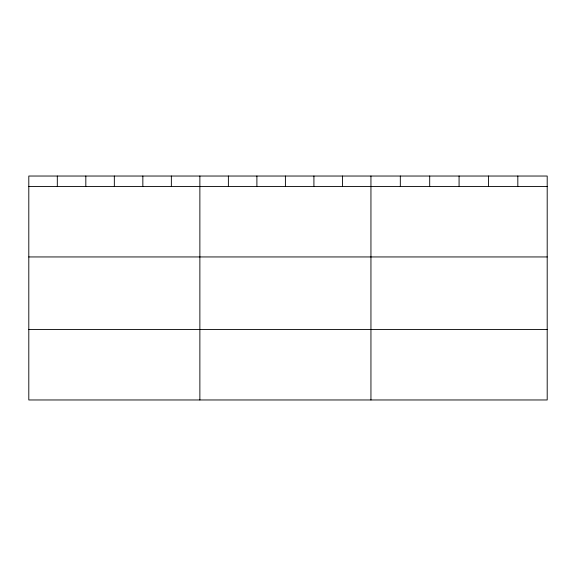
<?xml version="1.0" encoding="UTF-8"?>
<svg xmlns="http://www.w3.org/2000/svg" width="576" height="576" viewBox="0 0 576 576"><rect width="100%" height="100%" fill="white"/><g stroke="black" fill="none" stroke-linecap="round" stroke-linejoin="round"><path stroke-width="0.86" d="M547.2 186.502L547.2 399.967L28.8 399.967L28.8 176.033L547.2 176.033L547.2 186.502L28.8 186.502M28.8 256.946L547.2 256.946M28.8 329.522L547.2 329.522M517.824 176.033L517.824 186.502M488.448 176.033L488.448 186.502M459.072 176.033L459.072 186.502M429.696 176.033L429.696 186.502M400.32 176.033L400.32 186.502M370.944 176.033L370.944 399.967M342.432 176.033L342.432 186.502M313.92 176.033L313.92 186.502M285.408 176.033L285.408 186.502M256.896 176.033L256.896 186.502M228.384 176.033L228.384 186.502M199.872 176.033L199.872 399.967M171.36 176.033L171.36 186.502M142.848 176.033L142.848 186.502M114.336 176.033L114.336 186.502M85.824 176.033L85.824 186.502M57.312 176.033L57.312 186.502"/></g></svg>
